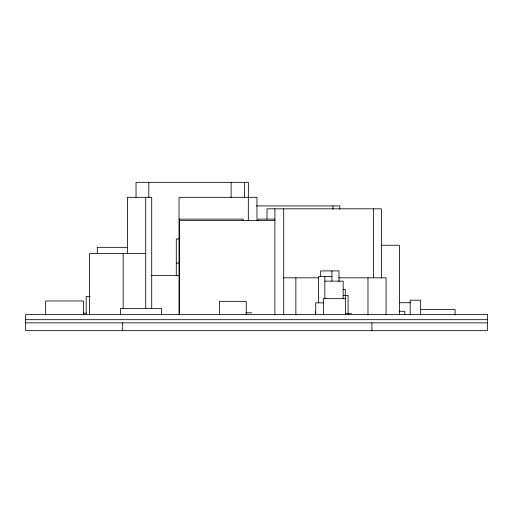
<?xml version="1.0" encoding="UTF-8"?>
<svg xmlns="http://www.w3.org/2000/svg" width="513" height="513" viewBox="0 0 513 513"><rect width="100%" height="100%" fill="white"/><g stroke="black" fill="none" stroke-linecap="round" stroke-linejoin="round"><path stroke-width="0.77" d="M256.449 205.918L339.83 205.918L339.83 209.118M179.031 219.128L243.181 219.128L243.181 220.532M274.91 219.128L258.084 219.128L258.084 220.532M179.473 220.532L274.91 220.532M179.46 238.949L176.292 238.949L176.292 275.821M381.114 245.24L399.383 245.24L399.383 314.591M127.57 247.337L97.278 247.337L97.278 253.537M145.724 253.505L89.628 253.505L89.628 314.591M176.286 263.066L179.46 263.066M151.713 275.552L179.031 275.552M331.924 276.571L318.592 276.571L318.592 302.856M283.407 277.822L318.829 277.822M338.849 277.822L386.052 277.822L386.052 314.591M324.857 281.137L343.165 281.137L343.165 298.649M343.165 289.447L345.255 289.447L345.255 295.36M343.165 295.36L348.096 295.36L348.096 313.353M90.07 296.36L86.184 296.36L86.184 313.199M345.538 298.649L323.37 298.649L323.37 314.828M399.486 302.715L410.477 302.715M323.37 302.856L315.745 302.856L315.745 314.828M420.211 309.442L455.076 309.442L455.076 314.956M399.236 311.288L404.808 311.288L404.808 314.591M245.81 312.808L251.633 312.808M83.292 313.199L86.716 313.199M345.538 313.353L351.437 313.353M25.65 319.676L487.35 319.676M25.65 322.857L487.35 322.857M420.634 315.001L420.634 300.195L410.182 300.195L410.182 315.001M381.371 278.052L381.371 208.817L267.004 208.817L267.004 218.974M373.554 208.817L373.554 277.822M371.925 322.857L371.925 330.661M367.981 277.822L367.981 314.77M348.455 313.353L348.455 314.867M345.538 295.36L345.538 314.867M338.984 281.727L338.984 270.922L320.683 270.922L320.683 276.571M332.931 205.918L332.931 209.112M331.924 270.922L331.924 281.137M324.857 276.571L324.857 298.649M315.386 311.93L315.386 314.956M295.866 277.822L295.866 314.77M283.708 208.817L283.708 314.591M274.91 208.817L274.91 314.591M256.975 220.558L256.975 197.325L179.031 197.325L179.031 314.591M248.298 220.532L248.375 182.339L136.028 182.339L136.028 197.325M246.246 314.892L246.246 301.336L219.417 301.336L219.417 314.892M244.521 182.339L244.521 197.325M231.113 182.339L231.113 197.473M179.473 219.128L179.473 314.591M161.383 314.867L161.383 308.46L120.517 308.46L120.517 314.867M151.713 308.217L151.713 197.325L127.41 197.325L127.41 253.384M148.789 182.339L148.789 197.473M145.724 197.325L145.724 308.242M123.165 253.505L123.165 308.242M122.697 322.857L122.697 330.661M83.478 315.001L83.478 300.977L45.67 300.977L45.67 315.001M487.35 314.591L25.65 314.591L25.65 330.661L487.35 330.661L487.35 314.591"/></g></svg>
